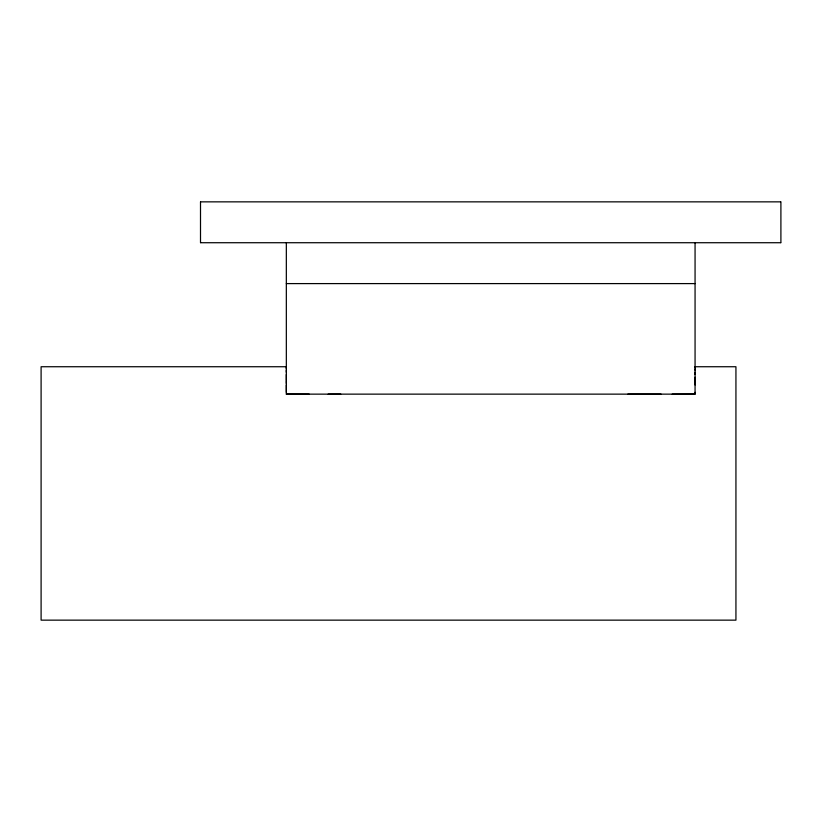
<?xml version="1.0" encoding="UTF-8"?>
<svg xmlns="http://www.w3.org/2000/svg" width="822" height="822" viewBox="0 0 822 822"><rect width="100%" height="100%" fill="white"/><g stroke="black" fill="none" stroke-linecap="round" stroke-linejoin="round"><path stroke-width="1.23" d="M286.333 392.32L286.333 384.943M286.333 380.072L286.333 374.503M286.333 372.212L286.333 370.208M286.333 368.903L286.333 367.465M695.063 392.32L695.063 394.108L672.191 394.149M695.063 384.943L695.073 380.072M695.063 374.503L695.063 372.212M695.063 370.208L695.063 368.903M695.063 367.465L695.063 366.756M200.794 201.852L780.612 201.852M200.794 242.726L780.612 242.726M286.333 283.6L695.063 283.6M286.333 366.735L41.1 366.735L41.1 620.148L735.937 620.148L735.937 366.735L695.063 366.735M328.163 394.149L340.76 394.139M627.854 394.139L661.083 394.149M309.206 394.149L286.333 394.108M695.063 377.216L695.063 379.178M286.333 380.689L286.333 383.453M780.9 201.852L780.9 242.726M695.063 242.726L695.063 394.139L286.333 394.139L286.333 242.726M200.506 201.852L200.506 242.726"/></g></svg>
